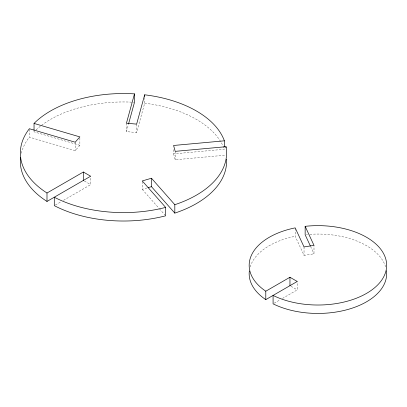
<?xml version="1.0" encoding="UTF-8"?>
<svg xmlns="http://www.w3.org/2000/svg" width="407" height="407" viewBox="0 0 407 407"><rect width="100%" height="100%" fill="white"/><g stroke="black" fill="none" stroke-linecap="round" stroke-linejoin="round"><path stroke-width="0.31" stroke-dasharray="2.04 1.53" d="M144.668 97.436L144.668 103.225L136.625 132.55L126.44 131.619L128.449 124.288M29.36 129.329L29.36 137.144L75.183 150.626L79.869 145.319L79.869 137.505M55.372 205.011L61.34 201.562M63.512 200.31L90.654 184.641L90.654 176.221M274.181 303.205L280.225 299.72M282.417 298.448L297.252 289.886L297.252 281.466M142.277 181.542L142.277 189.362L146.871 188.009M295.187 228.469L295.187 236.289L304.034 255.352L313.995 253.81L313.995 245.39M173.585 149.679L173.585 153.892L224.384 149.247L224.384 147.441M173.585 153.892L175.198 159.773L225.997 155.128M79.869 145.319L34.04 131.843L34.04 130.789M291 286.279L297.252 289.886M84.402 181.034L90.654 184.641M142.277 189.362L158.959 208.262M159.376 208.735L164.794 214.876M310.612 246.52L313.995 253.81M304.034 246.932L304.034 255.352M175.198 151.353L175.198 159.773M136.625 124.13L136.625 132.55M126.44 123.199L126.44 131.619M75.183 142.206L75.183 150.626M250.193 266.911A68.747 39.693 0 0 1 295.187 236.289M306.323 234.625A68.747 39.693 0 0 1 307.59 234.508M309.885 234.33A68.747 39.693 0 0 1 385.653 266.997M21.332 153.281A103.119 59.534 0 0 1 29.36 137.144M36.075 129.884A103.119 59.534 0 0 1 133.893 102.259M144.668 103.225A103.119 59.534 0 0 1 224.384 149.247"/><path stroke-width="0.61" d="M34.04 130.26L34.04 123.423A103.119 59.534 0 0 1 134.483 93.875L126.44 123.199L136.625 124.13L144.668 94.806A103.119 59.534 0 0 1 224.384 140.827L224.384 146.841M128.617 123.677L134.483 102.294L134.483 93.875M46.993 201.429L46.993 193.01L83.364 172.013L90.654 176.221L46.993 201.429A103.119 59.534 0 0 1 20.564 157.616M265.791 299.628L265.791 291.209L289.957 277.259L297.252 281.466L265.791 299.628A68.747 39.693 0 0 1 249.323 271.052M226.511 159.223A103.119 59.534 0 0 1 174.817 213.115L174.817 204.696L151.465 178.241L142.277 180.942L165.629 207.397L165.629 215.817A103.119 59.534 0 0 1 54.289 205.637L54.289 197.217A103.119 59.534 0 0 0 165.629 207.397M148.021 187.673L151.465 186.66L174.817 213.115M224.384 140.827L173.585 145.472L175.198 151.353L225.997 146.708L225.997 147.756M34.04 123.423L79.869 136.9L75.183 142.206L29.36 128.724A103.119 59.534 0 0 0 46.993 193.01M386.457 270.741A68.747 39.693 0 0 1 348.931 309.167A68.747 39.693 0 0 1 273.082 303.841L273.082 295.421A68.747 39.693 0 0 0 384.315 275.6A68.747 39.693 0 0 0 305.148 226.328L313.995 245.39L304.034 246.932L295.187 227.869A68.747 39.693 0 0 0 265.791 291.209M310.353 245.96L305.148 234.747L305.148 226.328M289.957 277.259L289.957 285.678M151.465 178.241L151.465 186.66M144.668 94.806L144.668 96.383M83.364 172.013L83.364 180.433M225.997 146.708A103.119 59.534 0 0 1 174.817 204.696"/></g></svg>
